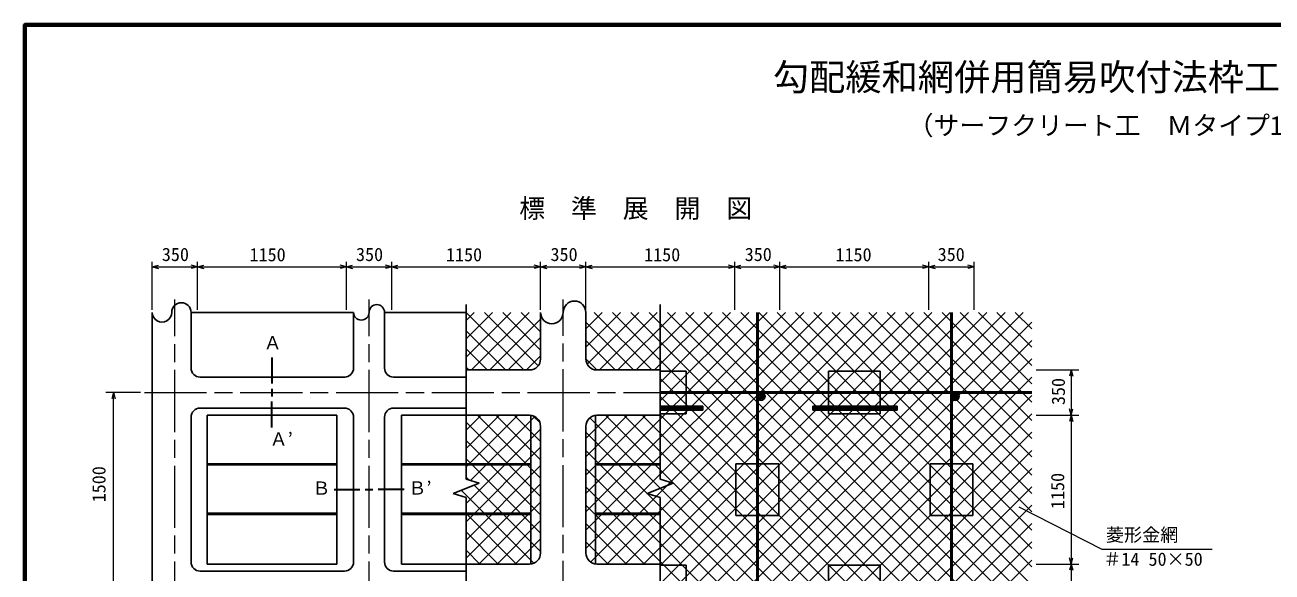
# Model space of a CAD drawing. Units: millimetres, scale not verified. Extents: x 400 to 16400, y 400 to 11650.
# Drawn here: x 400 to 10036, y 7251 to 11480 of the extents above; entities that cross this region are included whole.
import ezdxf
from ezdxf.enums import TextEntityAlignment as Align

# ---------------------------------------------------------------- set-up
doc = ezdxf.new("R2010")
doc.units = ezdxf.units.MM
doc.header["$LTSCALE"] = 40
doc.linetypes.add('CHAIN', pattern=[18.5, 12, -1.5, 3.5, -1.5])
for name, color, linetype, lineweight in [('C-BMK', 2, 'CHAIN', 13), ('C-STR', 1, 'Continuous', 25), ('C-STR-DIM', 1, 'Continuous', 13), ('C-STR-HTXT', 1, 'Continuous', 13), ('C-TTL', 2, 'Continuous', 70)]:
    doc.layers.add(name, color=color, linetype=linetype, lineweight=lineweight)
doc.layers.add('C-STR-TXT', color=3, linetype='Continuous')
doc.layers.add('C-TTL-TXT', color=7, linetype='Continuous')
doc.styles.add('ＭＳ ゴシック', font='')
doc.styles.get('ＭＳ ゴシック').set_extended_font_data('MS Gothic')

msp = doc.modelspace()

# ---------------------------------------------------------------- linework, layer by layer
at = {"layer": 'C-BMK'}
for p, q in [((1558.75, 3893.14), (1558.75, 9358.14)), ((3058.75, 3893.14), (3058.75, 9358.14)), ((4558.75, 3898.14), (4558.75, 9358.14)), ((1323.75, 8638.14), (5313.75, 8638.14))]:
    msp.add_line(p, q, dxfattribs=at)
at = {"layer": 'C-BMK', "color": 3, "linetype": 'Continuous', "lineweight": 35}
for p, q in [((2308.75, 8908.14), (2308.75, 8708.14)), ((2308.75, 8668.14), (2308.75, 8608.14)), ((2308.75, 8368.14), (2308.75, 8568.14)), ((2788.75, 7888.14), (2988.75, 7888.14)), ((3028.75, 7888.14), (3088.75, 7888.14)), ((3328.75, 7888.14), (3128.75, 7888.14))]:
    msp.add_line(p, q, dxfattribs=at)
at = {"layer": 'C-STR', "color": 7}
for p, q in [((1383.75, 3963.14), (1383.75, 9258.14)), ((1683.75, 8828.14), (1683.75, 9258.14)), ((1683.75, 9258.14), (2938.75, 9258.14)), ((2938.75, 8828.14), (2938.75, 9258.14)), ((3178.75, 8828.14), (3178.75, 9258.14)), ((3178.75, 9258.14), (3808.75, 9258.14)), ((3808.75, 7968.14), (3808.75, 9318.14)), ((4383.75, 8898.14), (4383.75, 9258.14)), ((4733.75, 8898.14), (4733.75, 9258.14)), ((5308.75, 7968.14), (5308.75, 9318.14)), ((3808.75, 8813.14), (4298.75, 8813.14)), ((4818.75, 8813.14), (5308.75, 8813.14)), ((1753.75, 8758.14), (2873.75, 8758.14)), ((3248.75, 8758.14), (3808.75, 8758.14)), ((1753.75, 8518.14), (2868.75, 8518.14)), ((3248.75, 8518.14), (3808.75, 8518.14)), ((1683.75, 7328.14), (1683.75, 8448.14)), ((2938.75, 7328.15), (2938.75, 8448.14)), ((3178.75, 7328.14), (3178.75, 8448.14)), ((3808.75, 8463.14), (4298.75, 8463.14)), ((4379.57, 8404.49), (4325.09, 8458.96)), ((4818.75, 8463.14), (5308.75, 8463.14)), ((4383.75, 7398.14), (4383.75, 8378.14)), ((4733.75, 7398.14), (4733.75, 8378.14)), ((3708.75, 7858.14), (3908.75, 7938.14)), ((3908.75, 7938.14), (3808.75, 7968.14)), ((5208.75, 7858.14), (5408.75, 7938.14)), ((5408.75, 7938.14), (5308.75, 7968.14)), ((3808.75, 7828.14), (3708.75, 7858.14)), ((3808.75, 4968.14), (3808.75, 7828.14)), ((5308.75, 7828.14), (5208.75, 7858.14)), ((5308.75, 4968.14), (5308.75, 7828.14)), ((1753.75, 7258.14), (2868.75, 7258.14)), ((3248.75, 7258.14), (3808.75, 7258.14)), ((3808.75, 7313.14), (4298.75, 7313.14)), ((4818.75, 7313.14), (5308.75, 7313.14))]:
    msp.add_line(p, q, dxfattribs=at)
at = {"layer": 'C-STR'}
for p, q in [((3808.75, 9195.74), (3871.16, 9258.15)), ((4253.75, 8813.14), (3808.75, 9258.15)), ((3808.75, 9054.31), (4012.58, 9258.15)), ((4154, 9258.15), (3808.75, 8912.89)), ((4295.43, 9258.15), (3850.43, 8813.14)), ((3950.17, 9258.15), (4364.3, 8844.02)), ((4091.59, 9258.15), (4383.75, 8965.99)), ((4233.02, 9258.15), (4383.75, 9107.41)), ((6133.9, 9258.15), (4733.75, 7857.99)), ((4733.75, 7716.57), (6275.33, 9258.15)), ((6416.75, 9258.15), (4733.75, 7575.15)), ((4733.75, 7433.73), (6558.17, 9258.15)), ((7830.96, 9258.15), (4733.75, 6160.94)), ((4733.75, 6019.52), (7972.38, 9258.15)), ((4733.75, 6302.36), (7689.54, 9258.15)), ((5002.53, 9258.15), (4733.75, 8989.36)), ((4733.75, 9130.79), (4861.11, 9258.15)), ((8113.8, 9258.15), (4735.7, 5880.04)), ((4743.82, 8858.01), (5143.95, 9258.15)), ((6699.59, 9258.15), (4769.98, 7328.53)), ((5243.7, 8813.14), (4798.7, 9258.15)), ((5285.38, 9258.15), (4840.38, 8813.14)), ((4896.01, 7313.14), (6841.01, 9258.15)), ((8178.75, 6019.52), (4940.12, 9258.15)), ((4981.8, 8813.14), (5426.8, 9258.15)), ((6982.43, 9258.15), (5037.43, 7313.14)), ((5081.54, 9258.15), (8178.75, 6160.94)), ((5123.22, 8813.14), (5568.22, 9258.15)), ((5178.85, 7313.14), (7123.85, 9258.15)), ((8178.75, 6302.36), (5222.97, 9258.15)), ((5264.64, 8813.14), (5709.64, 9258.15)), ((7548.12, 9258.15), (5307.75, 7017.78)), ((5851.06, 9258.15), (5308.75, 8715.84)), ((5308.75, 7160.2), (7406.7, 9258.15)), ((7265.27, 9258.15), (5308.75, 7301.62)), ((5308.75, 8574.41), (5992.48, 9258.15)), ((5364.39, 9258.15), (8178.75, 6443.78)), ((8178.75, 6585.2), (5505.81, 9258.15)), ((5647.23, 9258.15), (8178.75, 6726.62)), ((8178.75, 6868.04), (5788.65, 9258.15)), ((5930.07, 9258.15), (8178.75, 7009.47)), ((8178.75, 7150.89), (6071.49, 9258.15)), ((6212.92, 9258.15), (8178.75, 7292.31)), ((8178.75, 7433.73), (6354.34, 9258.15)), ((6495.76, 9258.15), (8178.75, 7575.15)), ((8178.75, 7716.57), (6637.18, 9258.15)), ((6778.6, 9258.15), (8178.75, 7857.99)), ((8178.75, 7999.41), (6920.02, 9258.15)), ((7061.44, 9258.15), (8178.75, 8140.84)), ((8178.75, 8282.26), (7202.86, 9258.15)), ((7344.29, 9258.15), (8178.75, 8423.68)), ((8178.75, 8565.1), (7485.71, 9258.15)), ((7627.13, 9258.15), (8178.75, 8706.52)), ((8178.75, 8847.94), (7768.55, 9258.15)), ((7909.97, 9258.15), (8178.75, 8989.36)), ((8178.75, 9130.79), (8051.39, 9258.15)), ((4383.75, 9205.05), (3991.85, 8813.14)), ((4733.75, 9181.67), (5102.28, 8813.14)), ((4810.22, 5813.14), (8178.75, 9181.67)), ((3808.75, 9116.72), (4112.33, 8813.14)), ((4383.75, 9063.63), (4133.27, 8813.14)), ((3970.91, 8813.14), (3808.75, 8975.3)), ((4733.75, 9040.25), (4960.86, 8813.14)), ((8178.75, 9040.25), (4951.65, 5813.14)), ((4274.69, 8813.14), (4383.75, 8922.21)), ((4819.44, 8813.14), (4733.75, 8898.83)), ((8178.75, 8898.83), (5093.07, 5813.14)), ((3808.75, 8833.88), (3829.49, 8813.14)), ((8178.75, 8757.41), (5234.49, 5813.14)), ((5308.75, 8748.09), (8178.75, 5878.09)), ((5308.75, 5745.99), (8178.75, 8615.99)), ((8178.75, 5736.67), (5308.75, 8606.67)), ((3808.75, 8205.79), (4066.11, 8463.14)), ((4207.53, 8463.14), (3808.75, 8064.36)), ((3924.69, 8463.14), (3808.75, 8347.21)), ((4383.75, 7834.62), (3808.75, 8409.62)), ((3843.52, 7957.71), (4338.88, 8453.07)), ((4383.75, 7976.04), (3896.65, 8463.14)), ((4383.75, 8117.46), (4038.07, 8463.14)), ((4383.75, 8258.88), (4179.49, 8463.14)), ((4733.75, 7999.41), (5198.48, 8464.14)), ((4733.75, 8140.84), (5056.06, 8463.14)), ((4914.64, 8463.14), (4733.75, 8282.26)), ((4764.63, 8443.69), (8178.75, 5029.57)), ((8178.75, 5170.99), (4886.6, 8463.14)), ((8178.75, 5312.41), (5028.02, 8463.14)), ((8178.75, 5453.83), (5169.44, 8463.14)), ((8178.75, 8474.57), (5308.75, 5604.57)), ((5308.75, 8465.25), (8178.75, 5595.25)), ((4383.75, 8356.52), (3808.75, 7781.52)), ((4733.75, 4888.15), (8178.75, 8333.15)), ((8178.75, 4888.15), (4733.75, 8333.15)), ((3808.75, 8268.2), (4383.75, 7693.2)), ((3808.75, 7640.1), (4383.75, 8215.1)), ((8178.75, 8191.72), (4733.75, 4746.72)), ((4733.75, 8191.72), (8178.75, 4746.72)), ((4383.75, 7551.77), (3808.75, 8126.77)), ((4383.75, 8073.68), (3808.75, 7498.68)), ((4733.75, 4605.3), (8178.75, 8050.3)), ((8178.75, 4605.3), (4733.75, 8050.3)), ((3808.75, 7985.35), (3833.33, 7960.77)), ((3808.75, 7357.26), (4383.75, 7932.26)), ((3871.04, 7923.06), (4383.75, 7410.35)), ((8178.75, 7908.88), (4733.75, 4463.88)), ((8178.75, 4463.88), (4733.75, 7908.88)), ((4332.54, 7320.15), (3770.03, 7882.66)), ((4383.75, 7790.84), (3906.06, 7313.14)), ((5188.07, 7313.14), (4733.75, 7767.46)), ((8178.75, 7767.46), (4754.17, 4342.88)), ((3808.75, 7702.51), (4198.12, 7313.14)), ((4383.75, 7649.41), (4047.48, 7313.14)), ((4733.75, 7626.04), (5046.65, 7313.14)), ((8178.75, 7626.04), (4865.36, 4312.64)), ((4056.7, 7313.14), (3808.75, 7561.09)), ((3808.75, 7419.67), (3915.27, 7313.14)), ((4188.9, 7313.14), (4383.75, 7507.99)), ((4905.22, 7313.14), (4733.75, 7484.62)), ((5006.28, 4312.14), (8178.75, 7484.62)), ((8178.75, 7343.2), (5148.7, 4313.14))]:
    msp.add_line(p, q, dxfattribs=at)
at = {"layer": 'C-STR', "color": 7, "lineweight": 50}
for p, q in [((6058.75, 3958.14), (6058.75, 9258.14)), ((7558.75, 3958.14), (7558.75, 9258.14)), ((5308.75, 8638.14), (8178.75, 8638.14))]:
    msp.add_line(p, q, dxfattribs=at)
at = {"layer": 'C-STR', "color": 6}
for p, q in [((5308.75, 8803.14), (5508.75, 8803.14)), ((5508.75, 8473.14), (5508.75, 8803.14)), ((6608.75, 8803.14), (7008.75, 8803.14)), ((6608.75, 8803.14), (6608.75, 8473.14)), ((7008.75, 8473.14), (7008.75, 8803.14)), ((5308.75, 8532.95), (5638.75, 8532.95)), ((5308.75, 8525.45), (5638.75, 8525.45)), ((5308.75, 8517.95), (5638.75, 8517.95)), ((5308.75, 8510.45), (5638.75, 8510.45)), ((5308.75, 8502.95), (5638.75, 8502.95)), ((5313.75, 8502.95), (5313.75, 8532.95)), ((5338.75, 8502.95), (5338.75, 8532.95)), ((5363.75, 8502.95), (5363.75, 8532.95)), ((5388.75, 8502.95), (5388.75, 8532.95)), ((5413.75, 8502.95), (5413.75, 8532.95)), ((5438.75, 8502.95), (5438.75, 8532.95)), ((5463.75, 8502.95), (5463.75, 8532.95)), ((5488.75, 8502.95), (5488.75, 8532.95)), ((5513.75, 8502.95), (5513.75, 8532.95)), ((5538.75, 8502.95), (5538.75, 8532.95)), ((5563.75, 8502.95), (5563.75, 8532.95)), ((5588.75, 8502.95), (5588.75, 8532.95)), ((5613.75, 8502.95), (5613.75, 8532.95)), ((5638.75, 8502.95), (5638.75, 8532.95)), ((6488.75, 8532.95), (7138.75, 8532.95)), ((6488.75, 8502.95), (6488.75, 8532.95)), ((6488.75, 8525.45), (7138.75, 8525.45)), ((6488.75, 8517.95), (7138.75, 8517.95)), ((6488.75, 8510.45), (7138.75, 8510.45)), ((6488.75, 8502.95), (7138.75, 8502.95)), ((6513.75, 8502.95), (6513.75, 8532.95)), ((6538.75, 8502.95), (6538.75, 8532.95)), ((6563.75, 8502.95), (6563.75, 8532.95)), ((6588.75, 8502.95), (6588.75, 8532.95)), ((6613.75, 8502.95), (6613.75, 8532.95)), ((6638.75, 8502.95), (6638.75, 8532.95)), ((6663.75, 8502.95), (6663.75, 8532.95)), ((6688.75, 8502.95), (6688.75, 8532.95)), ((6713.75, 8502.95), (6713.75, 8532.95)), ((6738.75, 8502.95), (6738.75, 8532.95)), ((6763.75, 8502.95), (6763.75, 8532.95)), ((6788.75, 8502.95), (6788.75, 8532.95)), ((6813.75, 8502.95), (6813.75, 8532.95)), ((6838.75, 8502.95), (6838.75, 8532.95)), ((6863.75, 8502.95), (6863.75, 8532.95)), ((6888.75, 8502.95), (6888.75, 8532.95)), ((6913.75, 8502.95), (6913.75, 8532.95)), ((6938.75, 8502.95), (6938.75, 8532.95)), ((6963.75, 8502.95), (6963.75, 8532.95)), ((6988.75, 8502.95), (6988.75, 8532.95)), ((7013.75, 8502.95), (7013.75, 8532.95)), ((7038.75, 8502.95), (7038.75, 8532.95)), ((7063.75, 8502.95), (7063.75, 8532.95)), ((7088.75, 8502.95), (7088.75, 8532.95)), ((7113.75, 8502.95), (7113.75, 8532.95)), ((7138.75, 8502.95), (7138.75, 8532.95)), ((2808.75, 8463.14), (1808.75, 8463.14)), ((1808.75, 8463.14), (1808.75, 7313.14)), ((2808.75, 7313.14), (2808.75, 8463.14)), ((3808.75, 8463.14), (3308.75, 8463.14)), ((3308.75, 8463.14), (3308.75, 7313.14)), ((4308.75, 7313.14), (4308.75, 8463.14)), ((4808.75, 8463.14), (4808.75, 7313.14)), ((5508.75, 8473.14), (5308.75, 8473.14)), ((7008.75, 8473.14), (6608.75, 8473.14)), ((6608.75, 8468.2), (6608.75, 8468.14)), ((2808.75, 8088.44), (1808.75, 8088.44)), ((2808.75, 8079.74), (1808.75, 8079.74)), ((1860.55, 8088.44), (1851.85, 8079.74)), ((1908.42, 8079.74), (1917.12, 8088.44)), ((1973.69, 8088.44), (1964.99, 8079.74)), ((2021.56, 8079.74), (2030.26, 8088.44)), ((2086.83, 8088.44), (2078.13, 8079.74)), ((2134.7, 8079.74), (2143.4, 8088.44)), ((2199.97, 8088.44), (2191.27, 8079.74)), ((2247.83, 8079.74), (2256.53, 8088.44)), ((2313.1, 8088.44), (2304.4, 8079.74)), ((2360.97, 8079.74), (2369.67, 8088.44)), ((2426.24, 8088.44), (2417.54, 8079.74)), ((2474.11, 8079.74), (2482.81, 8088.44)), ((2539.38, 8088.44), (2530.68, 8079.74)), ((2587.24, 8079.74), (2595.94, 8088.44)), ((2652.51, 8088.44), (2643.81, 8079.74)), ((2700.38, 8079.74), (2709.08, 8088.44)), ((2765.65, 8088.44), (2756.95, 8079.74)), ((4308.75, 8088.44), (3308.75, 8088.44)), ((4308.75, 8079.74), (3308.75, 8079.74)), ((3360.55, 8088.44), (3351.85, 8079.74)), ((3408.42, 8079.74), (3417.12, 8088.44)), ((3473.69, 8088.44), (3464.99, 8079.74)), ((3521.56, 8079.74), (3530.26, 8088.44)), ((3586.83, 8088.44), (3578.13, 8079.74)), ((3634.7, 8079.74), (3643.4, 8088.44)), ((3699.97, 8088.44), (3691.27, 8079.74)), ((3747.83, 8079.74), (3756.53, 8088.44)), ((3808.75, 8084.09), (3804.4, 8079.74)), ((5308.75, 8088.44), (4808.75, 8088.44)), ((5308.75, 8079.74), (4808.75, 8079.74)), ((6223.75, 8088.14), (5893.75, 8088.14)), ((5893.75, 7688.14), (5893.75, 8088.14)), ((6223.75, 8088.14), (6223.75, 7688.14)), ((7723.75, 8088.14), (7393.75, 8088.14)), ((7393.75, 7688.14), (7393.75, 8088.14)), ((7723.75, 8088.14), (7723.75, 7688.14)), ((1808.75, 7705.14), (2808.75, 7705.14)), ((2808.75, 7696.44), (1808.75, 7696.44)), ((1851.85, 7696.44), (1860.55, 7705.14)), ((1917.12, 7705.14), (1908.42, 7696.44)), ((1964.99, 7696.44), (1973.69, 7705.14)), ((2030.26, 7705.14), (2021.56, 7696.44)), ((2078.13, 7696.44), (2086.83, 7705.14)), ((2143.4, 7705.14), (2134.7, 7696.44)), ((2191.27, 7696.44), (2199.97, 7705.14)), ((2256.53, 7705.14), (2247.83, 7696.44)), ((2304.4, 7696.44), (2313.1, 7705.14)), ((2369.67, 7705.14), (2360.97, 7696.44)), ((2417.54, 7696.44), (2426.24, 7705.14)), ((2482.81, 7705.14), (2474.11, 7696.44)), ((2530.68, 7696.44), (2539.38, 7705.14)), ((2595.94, 7705.14), (2587.24, 7696.44)), ((2643.81, 7696.44), (2652.51, 7705.14)), ((2709.08, 7705.14), (2700.38, 7696.44)), ((2756.95, 7696.44), (2765.65, 7705.14)), ((3308.75, 7705.14), (4308.75, 7705.14)), ((4308.75, 7696.44), (3308.75, 7696.44)), ((3351.85, 7696.44), (3360.55, 7705.14)), ((3417.12, 7705.14), (3408.42, 7696.44)), ((3464.99, 7696.44), (3473.69, 7705.14)), ((3530.26, 7705.14), (3521.56, 7696.44)), ((3578.13, 7696.44), (3586.83, 7705.14)), ((3643.4, 7705.14), (3634.7, 7696.44)), ((3691.27, 7696.44), (3699.97, 7705.14)), ((3756.53, 7705.14), (3747.83, 7696.44)), ((3804.4, 7696.44), (3808.75, 7700.79)), ((4808.75, 7705.14), (5308.75, 7705.14)), ((5308.75, 7696.44), (4808.75, 7696.44)), ((5893.75, 7688.14), (6223.75, 7688.14)), ((7393.75, 7688.14), (7723.75, 7688.14)), ((1808.75, 7313.14), (2808.75, 7313.14)), ((3308.75, 7313.14), (3808.75, 7313.14)), ((5308.75, 7303.14), (5508.75, 7303.14)), ((5508.75, 6973.14), (5508.75, 7303.14)), ((6608.75, 7303.14), (7008.75, 7303.14)), ((6608.75, 7303.14), (6608.75, 6973.14)), ((7008.75, 6973.14), (7008.75, 7303.14))]:
    msp.add_line(p, q, dxfattribs=at)
at = {"layer": 'C-STR', "color": 7}
for centre, radius in [((6088.75, 8608.14), 30), ((6088.75, 8608.14), 21), ((6088.75, 8608.14), 12), ((6088.75, 8608.14), 3), ((7588.75, 8608.14), 30), ((7588.75, 8608.14), 21), ((7588.75, 8608.14), 12), ((7588.75, 8608.14), 3)]:
    msp.add_circle(centre, radius, dxfattribs=at)
for centre, radius, start, end in [((1458.75, 9258.15), 75, 180.00007, 0.00007), ((1608.75, 9258.14), 75, 0, 180), ((2998.75, 9258.14), 60, 180, 0), ((3118.75, 9258.14), 60, 0, 180), ((4471.25, 9258.14), 87.5, 180.00003, 0.00003), ((4646.25, 9258.15), 87.5, 359.99992, 179.99992), ((4298.75, 8898.14), 85, 270, 0), ((4818.75, 8898.14), 85, 180, 270), ((1753.75, 8828.14), 70, 180, 270), ((2868.75, 8828.14), 70, 270, 0), ((3248.75, 8828.14), 70, 180, 270), ((1753.75, 8448.14), 70, 90, 180), ((2868.75, 8448.14), 70, 0, 90), ((3248.75, 8448.14), 70, 90, 180), ((4298.75, 8378.14), 85, 0, 90), ((4818.75, 8378.14), 85, 90, 180), ((1753.75, 7328.14), 70, 180, 270), ((2868.75, 7328.14), 70, 270.00007, 0.00007), ((3248.75, 7328.14), 70, 180, 270), ((4298.75, 7398.14), 85, 270, 0), ((4818.75, 7398.14), 85, 180, 270)]:
    msp.add_arc(centre, radius, start, end, dxfattribs=at)
at = {"layer": 'C-STR-DIM'}
for p, q in [((1383.75, 9278.14), (1383.75, 9650.14)), ((1733.75, 9278.14), (1733.75, 9650.14)), ((2883.75, 9278.14), (2883.75, 9650.14)), ((3233.75, 9278.14), (3233.75, 9650.14)), ((4383.75, 9278.14), (4383.75, 9650.14)), ((4733.75, 9278.14), (4733.75, 9650.14)), ((5883.75, 9278.14), (5883.75, 9650.14)), ((6233.75, 9278.14), (6233.75, 9650.14)), ((7383.75, 9278.14), (7383.75, 9650.14)), ((7733.75, 9278.14), (7733.75, 9650.14)), ((1383.75, 9610.14), (1432.05, 9623.09)), ((1383.75, 9610.14), (1733.75, 9610.14)), ((1383.75, 9610.14), (1432.05, 9597.2)), ((1733.75, 9610.14), (1685.46, 9623.09)), ((1733.75, 9610.14), (1685.46, 9597.2)), ((1733.75, 9610.14), (1782.05, 9623.09)), ((1733.75, 9610.14), (2883.75, 9610.14)), ((1733.75, 9610.14), (1782.05, 9597.2)), ((2883.75, 9610.14), (2835.46, 9623.09)), ((2883.75, 9610.14), (2835.46, 9597.2)), ((2883.75, 9610.14), (2932.05, 9623.09)), ((2883.75, 9610.14), (3233.75, 9610.14)), ((2883.75, 9610.14), (2932.05, 9597.2)), ((3233.75, 9610.14), (3185.46, 9623.09)), ((3233.75, 9610.14), (3185.46, 9597.2)), ((3233.75, 9610.14), (3282.05, 9623.09)), ((3233.75, 9610.14), (4383.75, 9610.14)), ((3233.75, 9610.14), (3282.05, 9597.2)), ((4383.75, 9610.14), (4335.46, 9623.09)), ((4383.75, 9610.14), (4335.46, 9597.2)), ((4383.75, 9610.14), (4432.05, 9623.09)), ((4383.75, 9610.14), (4733.75, 9610.14)), ((4383.75, 9610.14), (4432.05, 9597.2)), ((4733.75, 9610.14), (4685.46, 9623.09)), ((4733.75, 9610.14), (4685.46, 9597.2)), ((4733.75, 9610.14), (4782.05, 9623.09)), ((4733.75, 9610.14), (5883.75, 9610.14)), ((4733.75, 9610.14), (4782.05, 9597.2)), ((5883.75, 9610.14), (5835.46, 9623.09)), ((5883.75, 9610.14), (5835.46, 9597.2)), ((5883.75, 9610.14), (5932.05, 9623.09)), ((5883.75, 9610.14), (6233.75, 9610.14)), ((5883.75, 9610.14), (5932.05, 9597.2)), ((6233.75, 9610.14), (6185.46, 9623.09)), ((6233.75, 9610.14), (6185.46, 9597.2)), ((6233.75, 9610.14), (6282.05, 9623.09)), ((6233.75, 9610.14), (7383.75, 9610.14)), ((6233.75, 9610.14), (6282.05, 9597.2)), ((7383.75, 9610.14), (7335.46, 9623.09)), ((7383.75, 9610.14), (7335.46, 9597.2)), ((7383.75, 9610.14), (7432.05, 9623.09)), ((7383.75, 9610.14), (7733.75, 9610.14)), ((7383.75, 9610.14), (7432.05, 9597.2)), ((7733.75, 9610.14), (7685.46, 9623.09)), ((7733.75, 9610.14), (7685.46, 9597.2)), ((8213.75, 8813.14), (8543.75, 8813.14)), ((8483.75, 8813.14), (8470.81, 8764.85)), ((8483.75, 8813.14), (8483.75, 8463.14)), ((8483.75, 8813.14), (8496.69, 8764.85)), ((1293.75, 8638.14), (1023.75, 8638.14)), ((1083.75, 8638.14), (1070.81, 8589.85)), ((1083.75, 7138.14), (1083.75, 8638.14)), ((1083.75, 8638.14), (1096.69, 8589.85)), ((8483.75, 8463.14), (8470.81, 8511.44)), ((8483.75, 8463.14), (8496.69, 8511.44)), ((8213.75, 8463.14), (8543.75, 8463.14)), ((8483.75, 8463.14), (8470.81, 8414.85)), ((8483.75, 8463.14), (8483.75, 7313.14)), ((8483.75, 8463.14), (8496.69, 8414.85)), ((8483.75, 7313.14), (8470.81, 7361.44)), ((8483.75, 7313.14), (8496.69, 7361.44)), ((8213.75, 7313.14), (8543.75, 7313.14)), ((8483.75, 7313.14), (8470.81, 7264.85)), ((8483.75, 7313.14), (8483.75, 6963.14)), ((8483.75, 7313.14), (8496.69, 7264.85))]:
    msp.add_line(p, q, dxfattribs=at)
at = {"layer": 'C-STR-HTXT'}
for p, q in [((8078.2, 7755.3), (8719.74, 7428.69)), ((8719.74, 7428.69), (9571.74, 7428.69))]:
    msp.add_line(p, q, dxfattribs=at)
at = {"layer": 'C-TTL'}
msp.add_lwpolyline([(400, 400), (16400, 400), (16400, 11480), (400, 11480)], close=True, dxfattribs=at)

# ---------------------------------------------------------------- texts
at = {"layer": 'C-STR-DIM', "color": 7, "style": 'ＭＳ ゴシック'}
for s, p in [('350', (1457.91, 9624.14)), ('1150', (2135.28, 9622.14)), ('350', (2957.91, 9624.14)), ('1150', (3652.91, 9622.14)), ('350', (4460.7, 9624.14)), ('1150', (5183.75, 9622.14)), ('350', (5961.21, 9624.14)), ('1150', (6662.6, 9622.14)), ('350', (7452.03, 9624.14))]:
    msp.add_text(s, height=102.6, dxfattribs=at).set_placement(p, align=Align.BOTTOM_LEFT)
for s, p in [('350', (8466.18, 8541.64)), ('1500', (1053.44, 7790.2)), ('1150', (8460.75, 7738.3))]:
    msp.add_text(s, height=102.6, rotation=90, dxfattribs=at).set_placement(p, align=Align.BOTTOM_LEFT)
at = {"layer": 'C-STR-HTXT', "color": 7, "style": 'ＭＳ ゴシック'}
for s, p in [('菱形金網', (8751.79, 7456.85)), ('＃14 50×50', (8731.74, 7268.69))]:
    msp.add_text(s, height=102.6, dxfattribs=at).set_placement(p, align=Align.BOTTOM_LEFT)
at = {"layer": 'C-STR-TXT', "style": 'ＭＳ ゴシック'}
for s, p in [('Ａ', (2313.89, 8940.82)), ('Ａ’', (2379.58, 8196.14))]:
    msp.add_text(s, height=102.6, dxfattribs=at).set_placement(p, align=Align.BOTTOM_CENTER)
for s, p in [('Ｂ', (2620.24, 7817.73)), ('Ｂ’', (3361.52, 7818.75))]:
    msp.add_text(s, height=102.6, dxfattribs=at).set_placement(p, align=Align.BOTTOM_LEFT)
at = {"layer": 'C-TTL-TXT', "color": 3, "style": 'ＭＳ ゴシック'}
msp.add_text('勾配緩和網併用簡易吹付法枠工標準施工図', height=205.3, dxfattribs=at).set_placement((6178.49, 10912.53), align=Align.BOTTOM_LEFT)
msp.add_text('（サーフクリート工\u3000Ｍタイプ1500）', height=146.6, dxfattribs=at).set_placement((10618.54, 10703.16), align=Align.MIDDLE_RIGHT)
at = {"layer": 'C-TTL-TXT', "style": 'ＭＳ ゴシック'}
msp.add_text('標\u3000準\u3000展\u3000開\u3000図', height=146.6, dxfattribs=at).set_placement((4219.12, 9945.04), align=Align.BOTTOM_LEFT)

doc.saveas('drawing.dxf')
